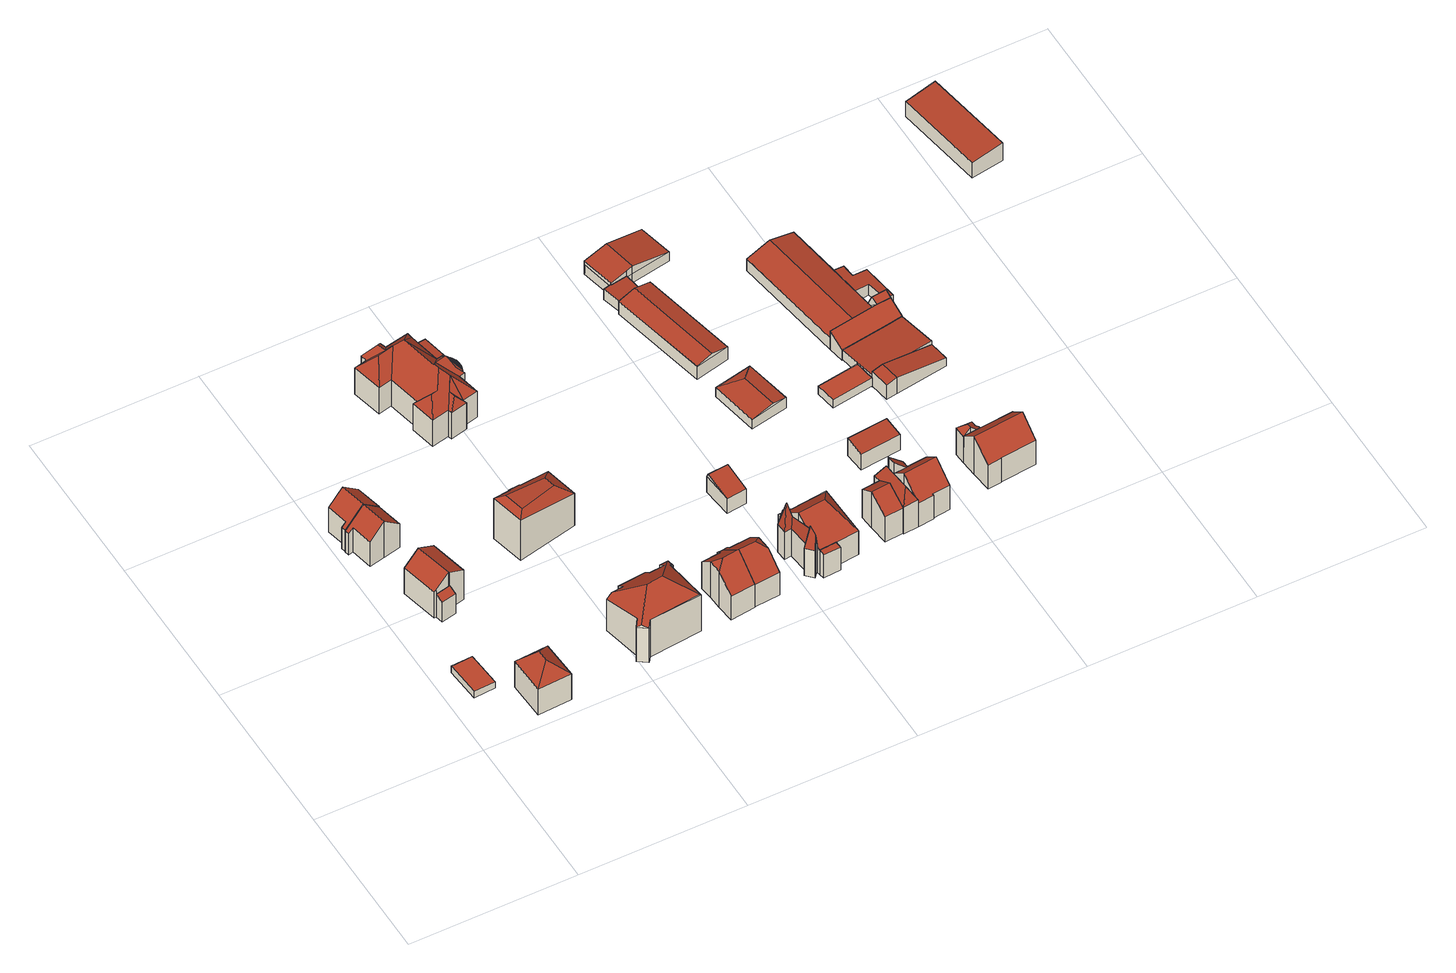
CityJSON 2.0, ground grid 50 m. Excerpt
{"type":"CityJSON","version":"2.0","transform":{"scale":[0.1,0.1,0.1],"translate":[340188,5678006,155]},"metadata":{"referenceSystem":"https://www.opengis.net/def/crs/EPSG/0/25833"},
"CityObjects":{
"building1":{"type":"Building","attributes":{"Dachtyp_tdc":"tdcPolyFlatRoof","Gemeindeschluessel":14729160,"Dachneigung":0,"QualitaetDacherkennung":91,"Geometrietyp2DReferenz":"3000","function":"31001_9998","roofType":"1000","measuredHeight":2.38},"geometry":[{"type":"MultiSurface","lod":"2","boundaries":[[[0,1,2,3]],[[1,4,5,2]],[[4,6,7,5]],[[6,0,3,7]],[[6,4,1,0]],[[3,2,5,7]]],"semantics":{"surfaces":[{"type":"WallSurface"},{"type":"RoofSurface"},{"type":"GroundSurface"}],"values":[0,0,0,0,1,2]}}]},
"building2":{"type":"Building","attributes":{"Dachtyp_tdc":"tdcHipRoof","Gemeindeschluessel":14729160,"Dachneigung":41.43,"QualitaetDacherkennung":83,"Geometrietyp2DReferenz":"3000","function":"31001_9998","roofType":"3200","measuredHeight":14.11},"geometry":[{"type":"MultiSurface","lod":"2","boundaries":[[[8,9,10,11]],[[9,12,13,10]],[[12,14,15,13]],[[14,8,11,15]],[[12,9,16]],[[8,14,17]],[[9,8,17,16]],[[14,12,16,17]],[[11,10,13,15]]],"semantics":{"surfaces":[{"type":"WallSurface"},{"type":"RoofSurface"},{"type":"GroundSurface"}],"values":[0,0,0,0,1,1,1,1,2]}}]},
"building3":{"type":"Building","attributes":{"Gemeindeschluessel":14729160,"Geometrietyp2DReferenz":"3000","function":"31001_9998","roofType":"9999"},"children":["building3-1","building3-2"]},
"building3-1":{"type":"BuildingPart","attributes":{"Dachtyp_tdc":"tdcGableRoof","Dachneigung":39.88,"QualitaetDacherkennung":37,"Geometrietyp2DReferenz":"3000","roofType":"3100","measuredHeight":13.74},"parents":["building3"],"geometry":[{"type":"MultiSurface","lod":"2","boundaries":[[[18,19,20]],[[21,22,23,24,25]],[[22,26,27,23]],[[26,28,29,27]],[[28,30,31,29]],[[30,32,33,31]],[[32,18,20,33]],[[28,26,22,21,34]],[[34,18,32,30,28]],[[20,35,24,23,27,29,31,33]],[[36,19,18,34]],[[35,20,19,36]],[[21,25,36,34]],[[35,36,25,24]]],"semantics":{"surfaces":[{"type":"WallSurface"},{"type":"RoofSurface"},{"type":"GroundSurface"},{"type":"ClosureSurface"}],"values":[0,0,0,0,0,0,0,1,1,2,0,3,0,3]}}]},
"building3-2":{"type":"BuildingPart","attributes":{"Dachtyp_tdc":"tdcPolyFlatRoof","Dachneigung":27.52,"QualitaetDacherkennung":40,"Geometrietyp2DReferenz":"3000","roofType":"2100","measuredHeight":8.66},"parents":["building3"],"geometry":[{"type":"MultiSurface","lod":"2","boundaries":[[[19,37,38,20]],[[37,39,40,38]],[[39,25,24,40]],[[39,37,19,36,25]],[[24,35,20,38,40]],[[20,35,36,19]],[[35,24,25,36]]],"semantics":{"surfaces":[{"type":"WallSurface"},{"type":"RoofSurface"},{"type":"GroundSurface"},{"type":"ClosureSurface"}],"values":[0,0,0,1,2,3,3]}}]},
"building4":{"type":"Building","attributes":{"Dachtyp_tdc":"tdcGableRoof","Gemeindeschluessel":14729160,"Dachneigung":41.94,"QualitaetDacherkennung":58,"Geometrietyp2DReferenz":"3000","function":"31001_9998","roofType":"3100","measuredHeight":13.64},"geometry":[{"type":"MultiSurface","lod":"2","boundaries":[[[41,42,43,44]],[[42,45,46,43]],[[45,47,48,46]],[[47,49,50,48]],[[49,51,52,50]],[[51,53,54,52]],[[53,55,56,54]],[[55,41,44,56]],[[51,49,47,45]],[[45,42,41,55,53,51]],[[44,43,46,48,50,52,54,56]]],"semantics":{"surfaces":[{"type":"WallSurface"},{"type":"RoofSurface"},{"type":"GroundSurface"}],"values":[0,0,0,0,0,0,0,0,1,1,2]}}]},
"building5":{"type":"Building","attributes":{"Dachtyp_tdc":"tdcFreeFormRoof","Gemeindeschluessel":14729160,"Dachneigung":41.21,"QualitaetDacherkennung":62,"Geometrietyp2DReferenz":"3000","function":"31001_9998","roofType":"5000","measuredHeight":13.48},"geometry":[{"type":"MultiSurface","lod":"2","boundaries":[[[57,58,59,60]],[[58,61,62,59]],[[61,63,64,62]],[[63,65,66,64]],[[65,67,68,66]],[[67,57,60,68]],[[63,61,58,45,69,65]],[[45,57,67,69]],[[67,65,69]],[[58,57,45]],[[60,59,62,64,66,68]]],"semantics":{"surfaces":[{"type":"WallSurface"},{"type":"RoofSurface"},{"type":"GroundSurface"}],"values":[0,0,0,0,0,0,1,1,0,0,2]}}]},
"building6":{"type":"Building","attributes":{"Dachtyp_tdc":"tdcFreeFormRoof","Gemeindeschluessel":14729160,"Dachneigung":39.63,"QualitaetDacherkennung":59,"Geometrietyp2DReferenz":"3000","function":"31001_9998","roofType":"5000","measuredHeight":19.66},"geometry":[{"type":"MultiSurface","lod":"2","boundaries":[[[70,71,72,73]],[[71,74,75,72]],[[74,76,77,75]],[[76,78,79,77]],[[78,80,81,79]],[[80,82,83,81]],[[82,84,85,83]],[[84,86,87,85]],[[86,88,89,87]],[[88,90,91,89]],[[90,92,93,91]],[[92,94,95,93]],[[94,96,97,95]],[[96,98,99,97]],[[98,70,73,99]],[[100,101,82,80,78,102]],[[98,96,103,104,105,71,70]],[[105,104,100,102,76,74]],[[103,94,92,90,88,86,84,101,100,104]],[[84,82,101]],[[74,71,105]],[[96,94,103]],[[78,76,102]],[[73,72,75,77,79,81,83,85,87,89,91,93,95,97,99]]],"semantics":{"surfaces":[{"type":"WallSurface"},{"type":"RoofSurface"},{"type":"GroundSurface"}],"values":[0,0,0,0,0,0,0,0,0,0,0,0,0,0,0,1,1,1,1,0,0,0,0,2]}}]},
"building7":{"type":"Building","attributes":{"Dachtyp_tdc":"tdcCutTentRoof","Gemeindeschluessel":14729160,"Dachneigung":38.26,"QualitaetDacherkennung":26,"Geometrietyp2DReferenz":"3000","function":"31001_9998","roofType":"9999","measuredHeight":16.54},"geometry":[{"type":"MultiSurface","lod":"2","boundaries":[[[106,107,108,109]],[[107,110,111,108]],[[110,112,113,111]],[[112,114,115,113]],[[114,116,117,115]],[[116,118,119,117]],[[118,120,121,119]],[[120,106,109,121]],[[112,110,122,123]],[[114,112,123,124]],[[116,114,124,125]],[[110,107,106,120,118,116,125,122]],[[125,124,123,122]],[[109,108,111,113,115,117,119,121]]],"semantics":{"surfaces":[{"type":"WallSurface"},{"type":"RoofSurface"},{"type":"GroundSurface"}],"values":[0,0,0,0,0,0,0,0,1,1,1,1,1,2]}}]},
"building8":{"type":"Building","attributes":{"Dachtyp_tdc":"tdcFreeFormRoof","Gemeindeschluessel":14729160,"Dachneigung":49.59,"QualitaetDacherkennung":50,"Geometrietyp2DReferenz":"3000","function":"31001_9998","roofType":"5000","measuredHeight":17.96},"geometry":[{"type":"MultiSurface","lod":"2","boundaries":[[[126,127,128,129]],[[127,130,131,128]],[[130,132,133,131]],[[132,134,135,133]],[[134,136,137,135]],[[136,138,139,137]],[[138,140,141,139]],[[140,142,143,141]],[[142,144,145,143]],[[144,146,147,145]],[[146,148,149,147]],[[148,150,151,149]],[[150,152,153,151]],[[152,154,155,153]],[[154,156,157,155]],[[156,158,159,157]],[[158,160,161,159]],[[160,162,163,161]],[[162,164,165,163]],[[164,166,167,165]],[[166,168,169,167]],[[168,170,171,169]],[[170,172,173,171]],[[172,174,175,173]],[[174,176,177,175]],[[176,178,179,177]],[[178,180,181,179]],[[180,182,183,181]],[[182,184,185,183]],[[184,186,187,185]],[[186,188,189,187]],[[188,190,191,189]],[[190,192,193,191]],[[192,194,195,193]],[[194,196,197,195]],[[196,198,199,197]],[[198,200,201,199]],[[200,202,203,201]],[[202,204,205,203]],[[204,126,129,205]],[[206,207,208,209,204,202]],[[210,206,202,200]],[[210,200,198]],[[211,207,206,210,198,196]],[[212,213,214,215,216,211,196,194]],[[217,212,194,192]],[[217,192,190]],[[218,213,212,217,190,188]],[[219,220,218,188,186]],[[219,186,184]],[[220,219,184,182]],[[182,218,220]],[[218,182,180]],[[221,214,213,218,180,178]],[[222,223,224,225,226,227,228,229,221,178,176]],[[222,176,174]],[[230,223,222,174,172]],[[230,172,170]],[[224,223,230,170,168]],[[225,224,168,166]],[[226,225,166,164]],[[227,226,164,162]],[[228,227,162,160]],[[229,228,160,158]],[[229,158,156]],[[231,229,156,154]],[[232,233,231,154,152]],[[232,152,150]],[[234,233,232,150,148]],[[235,234,148,146]],[[236,235,146,144]],[[237,236,144,142]],[[238,237,142,140]],[[239,238,140,138]],[[239,138,136]],[[215,214,221,229,231,233,234,235,236,237,238,239,136,134]],[[216,132,130]],[[216,134,132]],[[134,216,215]],[[208,207,211,216,130,127]],[[209,208,127,126]],[[209,126,204]],[[129,128,131,133,135,137,139,141,143,145,147,149,151,153,155,157,159,161,163,165,167,169,171,173,175,177,179,181,183,185,187,189,191,193,195,197,199,201,203,205]]],"semantics":{"surfaces":[{"type":"WallSurface"},{"type":"RoofSurface"},{"type":"GroundSurface"}],"values":[0,0,0,0,0,0,0,0,0,0,0,0,0,0,0,0,0,0,0,0,0,0,0,0,0,0,0,0,0,0,0,0,0,0,0,0,0,0,0,0,1,1,1,1,1,1,1,1,1,1,1,1,1,1,1,1,1,1,1,1,1,1,1,1,1,1,1,1,1,1,1,1,1,1,1,1,1,1,1,1,1,1,2]}}]},
"building9":{"type":"Building","attributes":{"Dachtyp_tdc":"tdcGableAndHippedGRoof","Gemeindeschluessel":14729160,"Dachneigung":42.27,"QualitaetDacherkennung":64,"Geometrietyp2DReferenz":"3000","function":"31001_9998","roofType":"9999","measuredHeight":15.4},"geometry":[{"type":"MultiSurface","lod":"2","boundaries":[[[240,241,242,243]],[[241,244,245,242]],[[244,246,247,245]],[[246,248,249,247]],[[248,250,251,249]],[[250,252,253,251]],[[252,254,255,253]],[[254,256,257,255]],[[256,240,243,257]],[[252,250,258]],[[250,248,246,244,258]],[[244,241,240,256,254,252,258]],[[243,242,245,247,249,251,253,255,257]]],"semantics":{"surfaces":[{"type":"WallSurface"},{"type":"RoofSurface"},{"type":"GroundSurface"}],"values":[0,0,0,0,0,0,0,0,0,1,1,1,2]}}]},
"building10":{"type":"Building","attributes":{"Dachtyp_tdc":"tdcPolyFlatRoof","Gemeindeschluessel":14729160,"Dachneigung":7.52,"QualitaetDacherkennung":70,"Geometrietyp2DReferenz":"3000","function":"31001_9998","roofType":"2100","measuredHeight":6.24},"geometry":[{"type":"MultiSurface","lod":"2","boundaries":[[[259,260,261,262]],[[260,263,264,261]],[[263,265,266,264]],[[265,267,268,266]],[[267,269,270,268]],[[269,259,262,270]],[[269,267,265,263,260,259]],[[262,261,264,266,268,270]]],"semantics":{"surfaces":[{"type":"WallSurface"},{"type":"RoofSurface"},{"type":"GroundSurface"}],"values":[0,0,0,0,0,0,1,2]}}]},
"building11":{"type":"Building","attributes":{"Dachtyp_tdc":"tdcGableAndHippedGRoof","Gemeindeschluessel":14729160,"Dachneigung":42.84,"QualitaetDacherkennung":58,"Geometrietyp2DReferenz":"3000","function":"31001_9998","roofType":"9999","measuredHeight":15.27},"geometry":[{"type":"MultiSurface","lod":"2","boundaries":[[[244,271,272,273]],[[271,274,275,272]],[[274,276,277,275]],[[276,278,279,277]],[[278,280,281,279]],[[280,282,283,281]],[[282,284,285,283]],[[284,286,287,285]],[[286,244,273,287]],[[282,280,288]],[[280,278,276,274,271,244,288]],[[244,286,284,282,288]],[[273,272,275,277,279,281,283,285,287]]],"semantics":{"surfaces":[{"type":"WallSurface"},{"type":"RoofSurface"},{"type":"GroundSurface"}],"values":[0,0,0,0,0,0,0,0,0,1,1,1,2]}}]},
"building12":{"type":"Building","attributes":{"Dachtyp_tdc":"tdcFreeFormRoof","Gemeindeschluessel":14729160,"Dachneigung":12.76,"QualitaetDacherkennung":14,"Geometrietyp2DReferenz":"3000","function":"31001_9998","roofType":"5000","measuredHeight":7.35},"geometry":[{"type":"MultiSurface","lod":"2","boundaries":[[[289,290,291,292]],[[290,293,294,291]],[[293,295,296,294]],[[295,289,292,296]],[[297,298,295,293]],[[290,289,298,297]],[[293,290,297]],[[289,295,298]],[[292,291,294,296]]],"semantics":{"surfaces":[{"type":"WallSurface"},{"type":"RoofSurface"},{"type":"GroundSurface"}],"values":[0,0,0,0,1,1,0,0,2]}}]},
"building13":{"type":"Building","attributes":{"Gemeindeschluessel":14729160,"Geometrietyp2DReferenz":"3000","function":"31001_9998","roofType":"9999"},"children":["building13-1","building13-2","building13-3"]},
"building13-1":{"type":"BuildingPart","attributes":{"Dachtyp_tdc":"tdcFreeFormRoof","Dachneigung":79.34,"QualitaetDacherkennung":23,"Geometrietyp2DReferenz":"3000","roofType":"5000","measuredHeight":18.9},"parents":["building13"],"geometry":[{"type":"MultiSurface","lod":"2","boundaries":[[[299,300,301,302]],[[300,303,304,301]],[[305,306,307,308,309]],[[306,310,311,307]],[[310,312,313,311]],[[312,314,315,313]],[[314,316,317,315]],[[316,318,319,317]],[[318,299,302,319]],[[316,314,320,321]],[[314,312,322,320]],[[312,310,306,322]],[[306,305,323,324,325,326,327,328,321,320,322]],[[325,303,326]],[[303,300,327,326]],[[300,299,329,328,327]],[[299,318,329]],[[318,316,321,328,329]],[[302,301,304,330,331,308,307,311,313,315,317,319]],[[330,304,303,325]],[[309,323,305]],[[308,331,324,323,309]],[[331,330,325,324]]],"semantics":{"surfaces":[{"type":"WallSurface"},{"type":"RoofSurface"},{"type":"GroundSurface"},{"type":"ClosureSurface"}],"values":[0,0,0,0,0,0,0,0,0,1,1,1,1,1,1,1,1,1,2,3,0,3,3]}}]},
"building13-2":{"type":"BuildingPart","attributes":{"Dachtyp_tdc":"tdcHipAndGableRoof","Dachneigung":42.2,"QualitaetDacherkennung":51,"Geometrietyp2DReferenz":"3000","roofType":"5000","measuredHeight":16.48},"parents":["building13"],"geometry":[{"type":"MultiSurface","lod":"2","boundaries":[[[332,333,334,304,303]],[[333,335,336,334]],[[335,337,338,336]],[[337,339,340,338]],[[339,341,342,340]],[[341,343,344,342]],[[345,309,308,346]],[[341,339,347]],[[339,337,335,333,332,348,349,347]],[[349,323,309,345,343,341,347]],[[308,331,330,304,334,336,338,340,342,344,346]],[[324,323,349]],[[331,308,309,323,324]],[[348,325,324,349]],[[331,324,325,330]],[[332,303,325,348]],[[303,304,330,325]],[[346,344,343,345]]],"semantics":{"surfaces":[{"type":"WallSurface"},{"type":"RoofSurface"},{"type":"GroundSurface"},{"type":"ClosureSurface"}],"values":[0,0,0,0,0,0,0,1,1,1,2,0,3,0,3,0,3,3]}}]},
"building13-3":{"type":"BuildingPart","attributes":{"Dachtyp_tdc":"tdcPolyFlatRoof","Dachneigung":15.31,"QualitaetDacherkennung":84,"Geometrietyp2DReferenz":"3000","roofType":"2100","measuredHeight":9.17},"parents":["building13"],"geometry":[{"type":"MultiSurface","lod":"2","boundaries":[[[350,351,352,344,343]],[[351,353,354,352]],[[353,355,345,346,354]],[[355,353,351,350]],[[344,352,354,346]],[[343,345,355,350]],[[343,344,346,345]]],"semantics":{"surfaces":[{"type":"WallSurface"},{"type":"RoofSurface"},{"type":"GroundSurface"},{"type":"ClosureSurface"}],"values":[0,0,0,1,2,0,3]}}]},
"building14":{"type":"Building","attributes":{"Gemeindeschluessel":14729160,"Geometrietyp2DReferenz":"3000","function":"31001_9998","roofType":"9999"},"children":["building14-1","building14-2"]},
"building14-1":{"type":"BuildingPart","attributes":{"Dachtyp_tdc":"tdcGableRoof","Dachneigung":33.87,"QualitaetDacherkennung":34,"Geometrietyp2DReferenz":"3000","roofType":"3100","measuredHeight":13.63},"parents":["building14"],"geometry":[{"type":"MultiSurface","lod":"2","boundaries":[[[356,357,358,359]],[[357,360,361,358]],[[360,362,363,361]],[[362,364,365,363]],[[364,366,367,368,365]],[[362,360,357,356,369,370]],[[370,366,364,362]],[[371,359,358,361,363,365,368]],[[369,372,370]],[[356,359,371,372,369]],[[372,367,366,370]],[[368,367,372,371]]],"semantics":{"surfaces":[{"type":"WallSurface"},{"type":"RoofSurface"},{"type":"GroundSurface"},{"type":"ClosureSurface"}],"values":[0,0,0,0,0,1,1,2,0,3,0,3]}}]},
"building14-2":{"type":"BuildingPart","attributes":{"Dachtyp_tdc":"tdcFreeFormRoof","Dachneigung":63.39,"QualitaetDacherkennung":17,"Geometrietyp2DReferenz":"3000","roofType":"5000","measuredHeight":14.59},"parents":["building14"],"geometry":[{"type":"MultiSurface","lod":"2","boundaries":[[[367,373,374,368]],[[373,375,376,374]],[[375,377,378,376]],[[377,379,380,378]],[[379,381,356,359,380]],[[382,377,375]],[[375,373,367,372,369,381,383,382]],[[383,381,379]],[[382,383,379,377]],[[359,371,368,374,376,378,380]],[[369,356,381]],[[371,359,356,369,372]],[[368,371,372,367]]],"semantics":{"surfaces":[{"type":"WallSurface"},{"type":"RoofSurface"},{"type":"GroundSurface"},{"type":"ClosureSurface"}],"values":[0,0,0,0,0,1,1,1,1,2,0,3,3]}}]},
"building15":{"type":"Building","attributes":{"Dachtyp_tdc":"tdcHipAndGableRoof","Gemeindeschluessel":14729160,"Dachneigung":10.04,"QualitaetDacherkennung":61,"Geometrietyp2DReferenz":"3000","function":"31001_9998","roofType":"5000","measuredHeight":4.66},"geometry":[{"type":"MultiSurface","lod":"2","boundaries":[[[384,385,386,387]],[[385,388,389,386]],[[388,390,391,389]],[[390,384,387,391]],[[388,385,392]],[[384,390,393]],[[385,384,393,392]],[[390,388,392,393]],[[387,386,389,391]]],"semantics":{"surfaces":[{"type":"WallSurface"},{"type":"RoofSurface"},{"type":"GroundSurface"}],"values":[0,0,0,0,1,0,1,1,2]}}]},
"building16":{"type":"Building","attributes":{"Dachtyp_tdc":"tdcFreeFormRoof","Gemeindeschluessel":14729160,"Dachneigung":13.83,"QualitaetDacherkennung":87,"Geometrietyp2DReferenz":"3000","function":"31001_9998","roofType":"5000","measuredHeight":6.09},"geometry":[{"type":"MultiSurface","lod":"2","boundaries":[[[394,395,396,397]],[[395,398,399,396]],[[398,400,401,399]],[[400,402,403,401]],[[402,404,405,403]],[[404,394,397,405]],[[398,406,407,408,400]],[[407,409,410,411,408]],[[394,409,407,406,395]],[[404,410,409,394]],[[402,411,410,404]],[[400,408,411,402]],[[395,406,398]],[[397,396,399,401,403,405]]],"semantics":{"surfaces":[{"type":"WallSurface"},{"type":"RoofSurface"},{"type":"GroundSurface"}],"values":[0,0,0,0,0,0,1,1,0,0,0,0,0,2]}}]},
"building17":{"type":"Building","attributes":{"Dachtyp_tdc":"tdcPolyFlatRoof","Gemeindeschluessel":14729160,"Dachneigung":4.5,"QualitaetDacherkennung":65,"Geometrietyp2DReferenz":"3000","function":"31001_9998","roofType":"2100","measuredHeight":3.88},"geometry":[{"type":"MultiSurface","lod":"2","boundaries":[[[412,413,414,415]],[[413,416,417,414]],[[416,418,419,417]],[[418,420,421,419]],[[420,422,423,421]],[[422,424,425,423]],[[424,412,415,425]],[[424,422,420,418,416,413,412]],[[415,414,417,419,421,423,425]]],"semantics":{"surfaces":[{"type":"WallSurface"},{"type":"RoofSurface"},{"type":"GroundSurface"}],"values":[0,0,0,0,0,0,0,1,2]}}]},
"building18":{"type":"Building","attributes":{"Gemeindeschluessel":14729160,"Geometrietyp2DReferenz":"3000","function":"31001_9998","roofType":"9999"},"children":["building18-1","building18-2"]},
"building18-1":{"type":"BuildingPart","attributes":{"Dachtyp_tdc":"tdcGableRoof","Dachneigung":41.88,"QualitaetDacherkennung":44,"Geometrietyp2DReferenz":"3000","roofType":"3100","measuredHeight":14.58},"parents":["building18"],"geometry":[{"type":"MultiSurface","lod":"2","boundaries":[[[426,427,428,429]],[[427,430,431,428]],[[430,432,433,431]],[[432,434,435,433]],[[434,436,380,435]],[[436,437,438,380]],[[437,439,440,438]],[[441,426,429,442,443]],[[437,436,434,432,430,427]],[[427,426,441,444,439,437]],[[429,428,431,433,435,380,438,440,442]],[[443,444,441]],[[442,440,439,444,443]]],"semantics":{"surfaces":[{"type":"WallSurface"},{"type":"RoofSurface"},{"type":"GroundSurface"},{"type":"ClosureSurface"}],"values":[0,0,0,0,0,0,0,0,1,1,2,0,3]}}]},
"building18-2":{"type":"BuildingPart","attributes":{"Dachtyp_tdc":"tdcPolyFlatRoof","Dachneigung":45.96,"QualitaetDacherkennung":83,"Geometrietyp2DReferenz":"3000","roofType":"2100","measuredHeight":14.56},"parents":["building18"],"geometry":[{"type":"MultiSurface","lod":"2","boundaries":[[[445,446,447,378]],[[446,443,442,447]],[[448,445,378,440,439]],[[448,444,443,446,445]],[[378,447,442,440]],[[439,444,448]],[[440,442,443,444,439]]],"semantics":{"surfaces":[{"type":"WallSurface"},{"type":"RoofSurface"},{"type":"GroundSurface"},{"type":"ClosureSurface"}],"values":[0,0,0,1,2,0,3]}}]},
"building19":{"type":"Building","attributes":{"Dachtyp_tdc":"tdcPolyFlatRoof","Gemeindeschluessel":14729160,"Dachneigung":6.79,"QualitaetDacherkennung":77,"Geometrietyp2DReferenz":"3000","function":"31001_9998","roofType":"2100","measuredHeight":6.63},"geometry":[{"type":"MultiSurface","lod":"2","boundaries":[[[449,450,451,452]],[[450,453,454,451]],[[453,455,456,454]],[[455,449,452,456]],[[455,453,450,449]],[[452,451,454,456]]],"semantics":{"surfaces":[{"type":"WallSurface"},{"type":"RoofSurface"},{"type":"GroundSurface"}],"values":[0,0,0,0,1,2]}}]},
"building20":{"type":"Building","attributes":{"Dachtyp_tdc":"tdcFreeFormRoof","Gemeindeschluessel":14729160,"Dachneigung":13.07,"QualitaetDacherkennung":31,"Geometrietyp2DReferenz":"3000","function":"31001_9998","roofType":"5000","measuredHeight":6.36},"geometry":[{"type":"MultiSurface","lod":"2","boundaries":[[[457,458,459,460]],[[458,461,462,459]],[[461,463,464,462]],[[463,465,466,464]],[[465,467,468,466]],[[467,469,470,468]],[[469,457,460,470]],[[461,471,472,473]],[[473,472,474,475,476,477,478]],[[461,473,478,463]],[[463,478,477,465]],[[465,477,476,467]],[[467,476,475,469]],[[469,475,474,457]],[[457,474,472,471,458]],[[458,471,461]],[[460,459,462,464,466,468,470]]],"semantics":{"surfaces":[{"type":"WallSurface"},{"type":"RoofSurface"},{"type":"GroundSurface"}],"values":[0,0,0,0,0,0,0,1,1,0,0,0,0,0,0,0,2]}}]},
"building21":{"type":"Building","attributes":{"Dachtyp_tdc":"tdcPolyFlatRoof","Gemeindeschluessel":14729160,"Dachneigung":0,"QualitaetDacherkennung":83,"Geometrietyp2DReferenz":"3000","function":"31001_9998","roofType":"1000","measuredHeight":3.11},"geometry":[{"type":"MultiSurface","lod":"2","boundaries":[[[479,480,481,482]],[[480,483,484,481]],[[483,485,486,484]],[[485,479,482,486]],[[485,483,480,479]],[[482,481,484,486]]],"semantics":{"surfaces":[{"type":"WallSurface"},{"type":"RoofSurface"},{"type":"GroundSurface"}],"values":[0,0,0,0,1,2]}}]},
"building22":{"type":"Building","attributes":{"Gemeindeschluessel":14729160,"Geometrietyp2DReferenz":"3000","function":"31001_9998","roofType":"9999"},"children":["building22-1","building22-2"]},
"building22-1":{"type":"BuildingPart","attributes":{"Dachtyp_tdc":"tdcGableRoof","Dachneigung":40.81,"QualitaetDacherkennung":63,"Geometrietyp2DReferenz":"3000","roofType":"3100","measuredHeight":14.41},"parents":["building22"],"geometry":[{"type":"MultiSurface","lod":"2","boundaries":[[[487,488,489,490]],[[488,491,492,489]],[[491,493,494,492]],[[493,495,496,494]],[[495,497,498,496]],[[497,499,500,498]],[[499,501,502,500]],[[501,503,504,505,502]],[[487,490,506]],[[501,499,497,495,493,491]],[[491,488,487,507,508,509,503,501]],[[489,492,494,496,498,500,502,505,510,490]],[[509,504,503]],[[506,507,487]],[[490,510,508,507,506]],[[510,505,504,509,508]]],"semantics":{"surfaces":[{"type":"WallSurface"},{"type":"RoofSurface"},{"type":"GroundSurface"},{"type":"ClosureSurface"}],"values":[0,0,0,0,0,0,0,0,0,1,1,2,0,0,3,3]}}]},
"building22-2":{"type":"BuildingPart","attributes":{"Dachtyp_tdc":"tdcHipAndGableRoof","Dachneigung":44.07,"QualitaetDacherkennung":71,"Geometrietyp2DReferenz":"3000","roofType":"5000","measuredHeight":12.12},"parents":["building22"],"geometry":[{"type":"MultiSurface","lod":"2","boundaries":[[[511,512,513,514]],[[512,515,516,513]],[[515,517,518,516]],[[517,506,490,518]],[[512,511,519]],[[511,504,509,520,519]],[[520,507,506,517,515,512,519]],[[490,510,505,514,513,516,518]],[[504,511,514,505]],[[508,507,520]],[[510,490,506,507,508]],[[509,508,520]],[[510,508,509,504,505]]],"semantics":{"surfaces":[{"type":"WallSurface"},{"type":"RoofSurface"},{"type":"GroundSurface"},{"type":"ClosureSurface"}],"values":[0,0,0,0,1,1,1,2,0,0,3,0,3]}}]},
"building23":{"type":"Building","attributes":{"Dachtyp_tdc":"tdcGableRoof","Gemeindeschluessel":14729160,"Dachneigung":10.96,"QualitaetDacherkennung":11,"Geometrietyp2DReferenz":"3000","function":"31001_9998","roofType":"3100","measuredHeight":6.1},"geometry":[{"type":"MultiSurface","lod":"2","boundaries":[[[521,522,523,524]],[[522,525,526,523]],[[525,527,528,526]],[[527,529,530,528]],[[529,531,532,530]],[[531,533,534,532]],[[533,521,524,534]],[[529,527,525,522,521]],[[521,533,531,529]],[[524,523,526,528,530,532,534]]],"semantics":{"surfaces":[{"type":"WallSurface"},{"type":"RoofSurface"},{"type":"GroundSurface"}],"values":[0,0,0,0,0,0,0,1,1,2]}}]},
"building24":{"type":"Building","attributes":{"Dachtyp_tdc":"tdcPolyFlatRoof","Gemeindeschluessel":14729160,"Dachneigung":5.89,"QualitaetDacherkennung":83,"Geometrietyp2DReferenz":"3000","function":"31001_9998","roofType":"2100","measuredHeight":4.53},"geometry":[{"type":"MultiSurface","lod":"2","boundaries":[[[535,536,537,538]],[[536,539,540,537]],[[539,541,542,540]],[[541,543,544,542]],[[543,545,546,544]],[[545,535,538,546]],[[545,543,541,539,536,535]],[[538,537,540,542,544,546]]],"semantics":{"surfaces":[{"type":"WallSurface"},{"type":"RoofSurface"},{"type":"GroundSurface"}],"values":[0,0,0,0,0,0,1,2]}}]},
"building25":{"type":"Building","attributes":{"Dachtyp_tdc":"tdcPolyFlatRoof","Gemeindeschluessel":14729160,"Dachneigung":32.03,"QualitaetDacherkennung":84,"Geometrietyp2DReferenz":"3000","function":"31001_9998","roofType":"2100","measuredHeight":7.12},"geometry":[{"type":"MultiSurface","lod":"2","boundaries":[[[539,547,548,549]],[[547,550,551,548]],[[550,552,553,551]],[[552,554,555,553]],[[554,556,557,555]],[[556,539,549,557]],[[556,554,552,550,547,539]],[[549,548,551,553,555,557]]],"semantics":{"surfaces":[{"type":"WallSurface"},{"type":"RoofSurface"},{"type":"GroundSurface"}],"values":[0,0,0,0,0,0,1,2]}}]},
"building26":{"type":"Building","attributes":{"Gemeindeschluessel":14729160,"Geometrietyp2DReferenz":"3000","function":"31001_9998","roofType":"9999"},"children":["building26-1","building26-2"]},
"building26-1":{"type":"BuildingPart","attributes":{"Dachtyp_tdc":"tdcGableRoof","Dachneigung":15.46,"QualitaetDacherkennung":86,"Geometrietyp2DReferenz":"3000","roofType":"3100","measuredHeight":6.5},"parents":["building26"],"geometry":[{"type":"MultiSurface","lod":"2","boundaries":[[[558,559,560,561]],[[559,562,563,560]],[[562,564,565,563]],[[564,566,567,568,565]],[[569,570,548,551]],[[570,558,561,548]],[[571,572,573,574]],[[575,576,577,559,573,572,578]],[[566,575,578,569,579]],[[569,578,572,571,570]],[[562,577,576,564]],[[559,577,562]],[[564,576,575,566]],[[558,574,573,559]],[[570,571,574,558]],[[561,560,563,565,568,551,548]],[[579,567,566]],[[551,568,567,579,569]]],"semantics":{"surfaces":[{"type":"WallSurface"},{"type":"RoofSurface"},{"type":"GroundSurface"},{"type":"ClosureSurface"}],"values":[0,0,0,0,0,0,1,1,0,0,0,0,0,0,0,2,0,3]}}]},
"building26-2":{"type":"BuildingPart","attributes":{"Dachtyp_tdc":"tdcGableRoof","Dachneigung":67.03,"QualitaetDacherkennung":52,"Geometrietyp2DReferenz":"3000","roofType":"3100","measuredHeight":8.09},"parents":["building26"],"geometry":[{"type":"MultiSurface","lod":"2","boundaries":[[[567,580,581,568]],[[580,552,553,581]],[[552,582,569,551,553]],[[552,580,583]],[[567,579,582,584]],[[580,567,584,583]],[[582,552,583,584]],[[568,581,553,551]],[[579,569,582]],[[567,568,551,569,579]]],"semantics":{"surfaces":[{"type":"WallSurface"},{"type":"RoofSurface"},{"type":"GroundSurface"},{"type":"ClosureSurface"}],"values":[0,0,0,0,0,1,1,2,0,3]}}]},
"building27":{"type":"Building","attributes":{"Dachtyp_tdc":"tdcPolyFlatRoof","Gemeindeschluessel":14729160,"Dachneigung":7.16,"QualitaetDacherkennung":87,"Geometrietyp2DReferenz":"3000","function":"31001_9998","roofType":"2100","measuredHeight":4.43},"geometry":[{"type":"MultiSurface","lod":"2","boundaries":[[[585,586,587,581]],[[586,576,565,587]],[[576,577,563,565]],[[577,588,589,563]],[[588,590,591,589]],[[590,592,593,591]],[[592,594,595,593]],[[594,596,597,595]],[[596,585,581,597]],[[596,594,592,590,588,577,576,586,585]],[[581,587,565,563,589,591,593,595,597]]],"semantics":{"surfaces":[{"type":"WallSurface"},{"type":"RoofSurface"},{"type":"GroundSurface"}],"values":[0,0,0,0,0,0,0,0,0,1,2]}}]},
"building28":{"type":"Building","attributes":{"Dachtyp_tdc":"tdcPolyFlatRoof","Gemeindeschluessel":14729160,"Dachneigung":5.66,"QualitaetDacherkennung":62,"Geometrietyp2DReferenz":"3000","function":"31001_2000","roofType":"2100","measuredHeight":6.73},"geometry":[{"type":"MultiSurface","lod":"2","boundaries":[[[598,599,600,601]],[[599,602,603,600]],[[602,604,605,603]],[[604,598,601,605]],[[604,602,599,598]],[[601,600,603,605]]],"semantics":{"surfaces":[{"type":"WallSurface"},{"type":"RoofSurface"},{"type":"GroundSurface"}],"values":[0,0,0,0,1,2]}}]}
},
"vertices":[
[113,139,70],[49,135,70],[49,135,46],[113,139,46],[41,242,70],[41,242,46],[105,246,70],[105,246,46],
[164,4,142],[159,119,142],[159,119,45],[164,4,45],[259,124,142],[259,124,45],[265,9,142],[265,9,45],[211,83,186],[213,48,186],
[148,442,179],[148,442,131],[148,442,44],[103,432,146],[97,431,141],[97,431,44],[103,432,44],[103,432,131],[71,544,141],[71,544,44],[119,555,182],[119,555,44],[170,566,153],[170,566,44],[195,452,154],[195,452,44],[144,441,182],[144,441,44],[144,441,131],
[153,419,118],[153,419,44],[108,409,118],[108,409,44],
[13,732,123],[10,746,123],[10,746,44],[13,732,44],[71,759,180],[71,759,44],[124,770,131],[124,770,44],[140,691,132],[140,691,44],[88,680,180],[88,680,44],[41,669,136],[41,669,44],[27,735,136],[27,735,44],
[124,770,132],[10,746,125],[10,746,45],[124,770,45],[7,759,125],[7,759,45],[20,762,137],[20,762,45],[6,827,137],[6,827,45],[106,849,133],[106,849,45],[54,838,180],
[661,198,168],[675,59,178],[675,59,42],[661,198,42],[516,43,183],[516,43,42],[504,27,171],[504,27,42],[477,48,170],[477,48,42],[489,63,183],[489,63,42],[463,179,160],[463,179,42],[515,184,177],[515,184,42],[513,206,158],[513,206,42],[597,214,158],[597,214,42],[599,194,176],[599,194,42],[643,198,176],[643,198,42],[641,218,159],[641,218,42],[668,221,158],[668,221,42],[670,199,160],[670,199,42],[543,111,239],[479,180,177],[489,39,182],[667,221,159],[594,117,239],[670,58,183],
[458,630,171],[458,623,177],[458,623,40],[458,630,40],[550,643,161],[550,643,40],[572,543,161],[572,543,40],[391,503,191],[391,503,40],[368,604,191],[368,604,40],[424,616,182],[424,616,40],[423,622,177],[423,622,40],[515,596,199],[523,561,199],[407,524,206],[394,586,206],
[401,1261,141],[407,1243,141],[407,1243,43],[401,1261,43],[479,1257,141],[479,1257,43],[482,1240,141],[482,1240,43],[501,1143,141],[501,1143,43],[523,1147,141],[523,1147,43],[523,1145,141],[523,1145,43],[524,1138,141],[524,1138,43],[527,1136,141],[527,1136,43],[530,1134,141],[530,1134,43],[533,1131,141],[533,1131,43],[536,1127,141],[536,1127,43],[539,1122,141],[539,1122,43],[541,1119,141],[541,1119,43],[543,1115,141],[543,1115,43],[544,1111,141],[544,1111,43],[545,1107,141],[545,1107,43],[545,1102,141],[545,1102,43],[545,1097,141],[545,1097,43],[545,1092,141],[545,1092,43],[544,1087,141],[544,1087,43],[543,1083,141],[543,1083,43],[541,1080,141],[541,1080,43],[540,1076,141],[540,1076,43],[538,1073,141],[538,1073,43],[540,1065,141],[540,1065,43],[522,1060,141],[522,1060,43],[537,993,141],[537,993,43],[490,982,141],[490,982,43],[493,971,141],[493,971,43],[442,959,141],[442,959,43],[439,971,141],[439,971,43],[387,960,141],[387,960,43],[371,1035,141],[371,1035,43],[384,1038,141],[384,1038,43],[363,1135,141],[363,1135,43],[322,1126,141],[322,1126,43],[302,1218,141],[302,1218,43],[341,1227,141],[341,1227,43],[337,1247,141],[337,1247,43],[398,1191,197],[398,1192,198],[383,1202,182],[376,1227,181],[349,1180,197],[399,1192,198],[430,1009,186],[453,1046,223],[450,1062,223],[448,1063,221],[424,1176,222],[409,1004,186],[477,1030,199],[463,983,172],[459,1002,172],[470,1093,191],[520,1077,160],[509,1094,183],[508,1095,184],[507,1096,185],[505,1098,189],[504,1098,189],[504,1099,190],[503,1100,191],[510,1093,181],[503,1100,190],[505,1103,187],[504,1102,188],[505,1104,187],[505,1106,185],[506,1109,181],[507,1110,180],[511,1129,159],[521,1144,144],
[806,209,128],[823,210,128],[823,210,42],[806,209,42],[829,136,196],[829,136,42],[835,63,130],[835,63,42],[761,56,130],[761,56,42],[756,109,178],[756,109,42],[753,149,178],[753,149,42],[749,189,141],[749,189,42],[807,195,141],[807,195,42],[778,131,196],
[547,1150,103],[523,1145,106],[523,1145,47],[547,1150,47],[523,1147,106],[523,1147,47],[501,1143,109],[501,1143,47],[482,1240,109],[482,1240,47],[527,1249,103],[527,1249,47],
[823,210,129],[823,210,44],[829,136,44],[836,211,129],[836,211,44],[837,198,141],[837,198,44],[900,204,141],[900,204,44],[903,165,176],[903,165,44],[907,121,176],[907,121,44],[912,70,128],[912,70,44],[835,63,128],[835,63,44],[881,140,196],
[994,393,96],[934,387,96],[934,387,41],[994,393,41],[925,478,100],[925,478,41],[986,484,100],[986,484,41],[926,471,115],[986,476,115],
[982,206,144],[1003,208,144],[1003,208,41],[982,206,41],[1001,227,144],[1001,227,41],[1036,94,144],[1028,86,192],[1028,86,41],[1036,94,41],[1036,94,139],[1022,79,144],[1022,79,41],[1001,100,144],[1001,100,41],[1012,112,144],[1012,112,41],[1006,176,144],[1006,176,41],[985,174,144],[985,174,41],[1023,108,200],[1012,183,181],[1020,101,219],[1035,99,144],[1022,166,144],[1011,228,144],[1006,222,172],[1009,202,177],[1001,191,230],[999,191,230],[1011,228,41],[1022,166,41],
[1001,227,152],[1000,234,146],[1000,234,41],[1036,237,146],[1036,237,41],[1037,230,152],[1037,230,41],[1145,241,152],[1145,241,41],[1159,96,131],[1159,96,41],[1089,89,131],[1089,89,41],[1038,85,131],[1038,85,41],[1105,174,205],[1011,228,152],[1022,166,205],
[1089,89,132],[1093,71,127],[1093,71,41],[1041,68,128],[1041,68,41],[1038,85,132],
[1297,105,131],[1296,108,133],[1296,108,38],[1297,105,38],[1242,103,133],[1242,103,38],[1236,164,174],[1236,164,38],[1232,208,144],[1232,208,38],[1287,213,144],[1287,213,139],[1287,213,38],[1296,117,139],[1291,169,174],[1291,169,38],[1291,169,139],
[1288,213,139],[1288,213,38],[1285,238,139],[1285,238,38],[1329,243,139],[1329,243,38],[1342,109,139],[1342,109,38],[1297,105,139],[1309,218,183],[1317,129,184],
[1146,633,52],[1119,777,52],[1119,777,18],[1146,633,18],[1231,798,56],[1231,798,18],[1258,655,56],[1258,655,18],[1194,759,65],[1215,646,65],
[1047,1152,66],[1118,1166,66],[1118,1166,19],[1047,1152,19],[1146,1172,66],[1146,1172,19],[1209,875,66],[1209,875,19],[1106,853,66],[1106,853,19],[1042,1151,66],[1042,1151,19],[1118,1166,73],[1094,1161,80],[1157,864,80],[1047,1152,68],[1042,1151,67],[1106,853,67],
[1047,1152,61],[1032,1212,61],[1032,1212,22],[1047,1152,22],[1056,1219,59],[1056,1219,22],[1056,1217,59],[1056,1217,22],[1108,1228,55],[1108,1228,22],[1118,1167,55],[1118,1167,22],[1118,1166,55],[1118,1166,22],
[1432,227,143],[1436,182,184],[1436,182,38],[1432,227,38],[1442,122,130],[1442,122,38],[1389,117,130],[1389,117,38],[1390,113,127],[1390,113,38],[1342,109,127],[1336,172,184],[1336,172,38],[1332,217,143],[1332,217,38],[1376,222,143],[1376,222,38],[1376,222,138],[1370,221,143],
[1329,243,183],[1373,247,138],[1373,247,38],[1332,217,183],
[1314,359,91],[1308,420,98],[1308,420,32],[1314,359,32],[1429,432,98],[1429,432,32],[1435,371,91],[1435,371,32],
[1035,1320,50],[1223,1355,50],[1223,1355,15],[1035,1320,15],[1247,1253,50],[1247,1253,15],[1127,1232,50],[1127,1232,15],[1108,1228,50],[1108,1228,15],[1056,1217,50],[1056,1217,15],[1056,1219,50],[1056,1219,15],[1223,1355,51],[1108,1334,78],[1128,1232,78],[1035,1320,64],[1056,1219,64],[1056,1217,64],[1108,1228,74],[1127,1232,78],
[1488,614,48],[1363,596,48],[1363,596,17],[1488,614,17],[1354,657,48],[1354,657,17],[1479,675,48],[1479,675,17],
[1612,251,142],[1703,258,143],[1703,258,39],[1612,251,39],[1707,212,183],[1707,212,39],[1712,151,130],[1712,151,39],[1604,141,130],[1604,141,39],[1604,140,129],[1604,140,39],[1563,136,129],[1563,136,39],[1557,198,183],[1557,198,39],[1552,246,142],[1552,246,139],[1552,246,39],[1612,251,123],[1592,249,142],[1574,248,142],[1555,246,142],[1574,248,39],
[1550,282,140],[1599,286,133],[1599,286,39],[1550,282,39],[1600,271,133],[1600,271,39],[1611,272,123],[1611,272,39],[1573,262,160],[1574,248,160],
[1522,619,79],[1680,642,48],[1680,642,18],[1522,619,18],[1684,616,48],[1684,616,18],[1689,583,48],[1689,583,18],[1531,559,79],[1531,559,18],[1497,554,72],[1497,554,18],[1488,614,72],[1488,614,18],
[1488,614,60],[1479,675,54],[1479,675,15],[1488,614,15],[1469,737,48],[1469,737,15],[1614,758,47],[1614,758,15],[1661,766,47],[1661,766,15],[1680,642,60],[1680,642,15],
[1461,786,79],[1461,786,8],[1469,737,8],[1610,809,79],[1610,809,8],[1654,813,77],[1654,813,8],[1661,766,48],[1661,766,8],[1614,758,48],[1614,758,8],
[1408,1132,51],[1560,1156,51],[1560,1156,8],[1408,1132,8],[1584,989,51],[1584,989,8],[1597,898,51],[1597,898,8],[1604,850,51],[1604,850,39],[1604,850,8],[1610,809,51],[1461,786,51],[1461,786,52],[1534,797,73],[1482,1144,73],[1408,1132,52],[1604,850,52],[1597,898,52],[1584,989,52],[1610,809,52],[1606,837,51],
[1650,857,35],[1650,857,8],[1610,809,78],[1652,834,89],[1607,829,89],
[1650,857,47],[1640,905,47],[1640,905,8],[1615,992,48],[1615,992,8],[1619,952,49],[1619,952,8],[1664,957,43],[1664,957,8],[1680,845,43],[1680,845,8],[1651,841,47],[1651,841,8],
[2174,1154,68],[2076,1138,58],[2076,1138,1],[2174,1154,1],[2031,1410,58],[2031,1410,1],[2128,1427,68],[2128,1427,1]
]}
